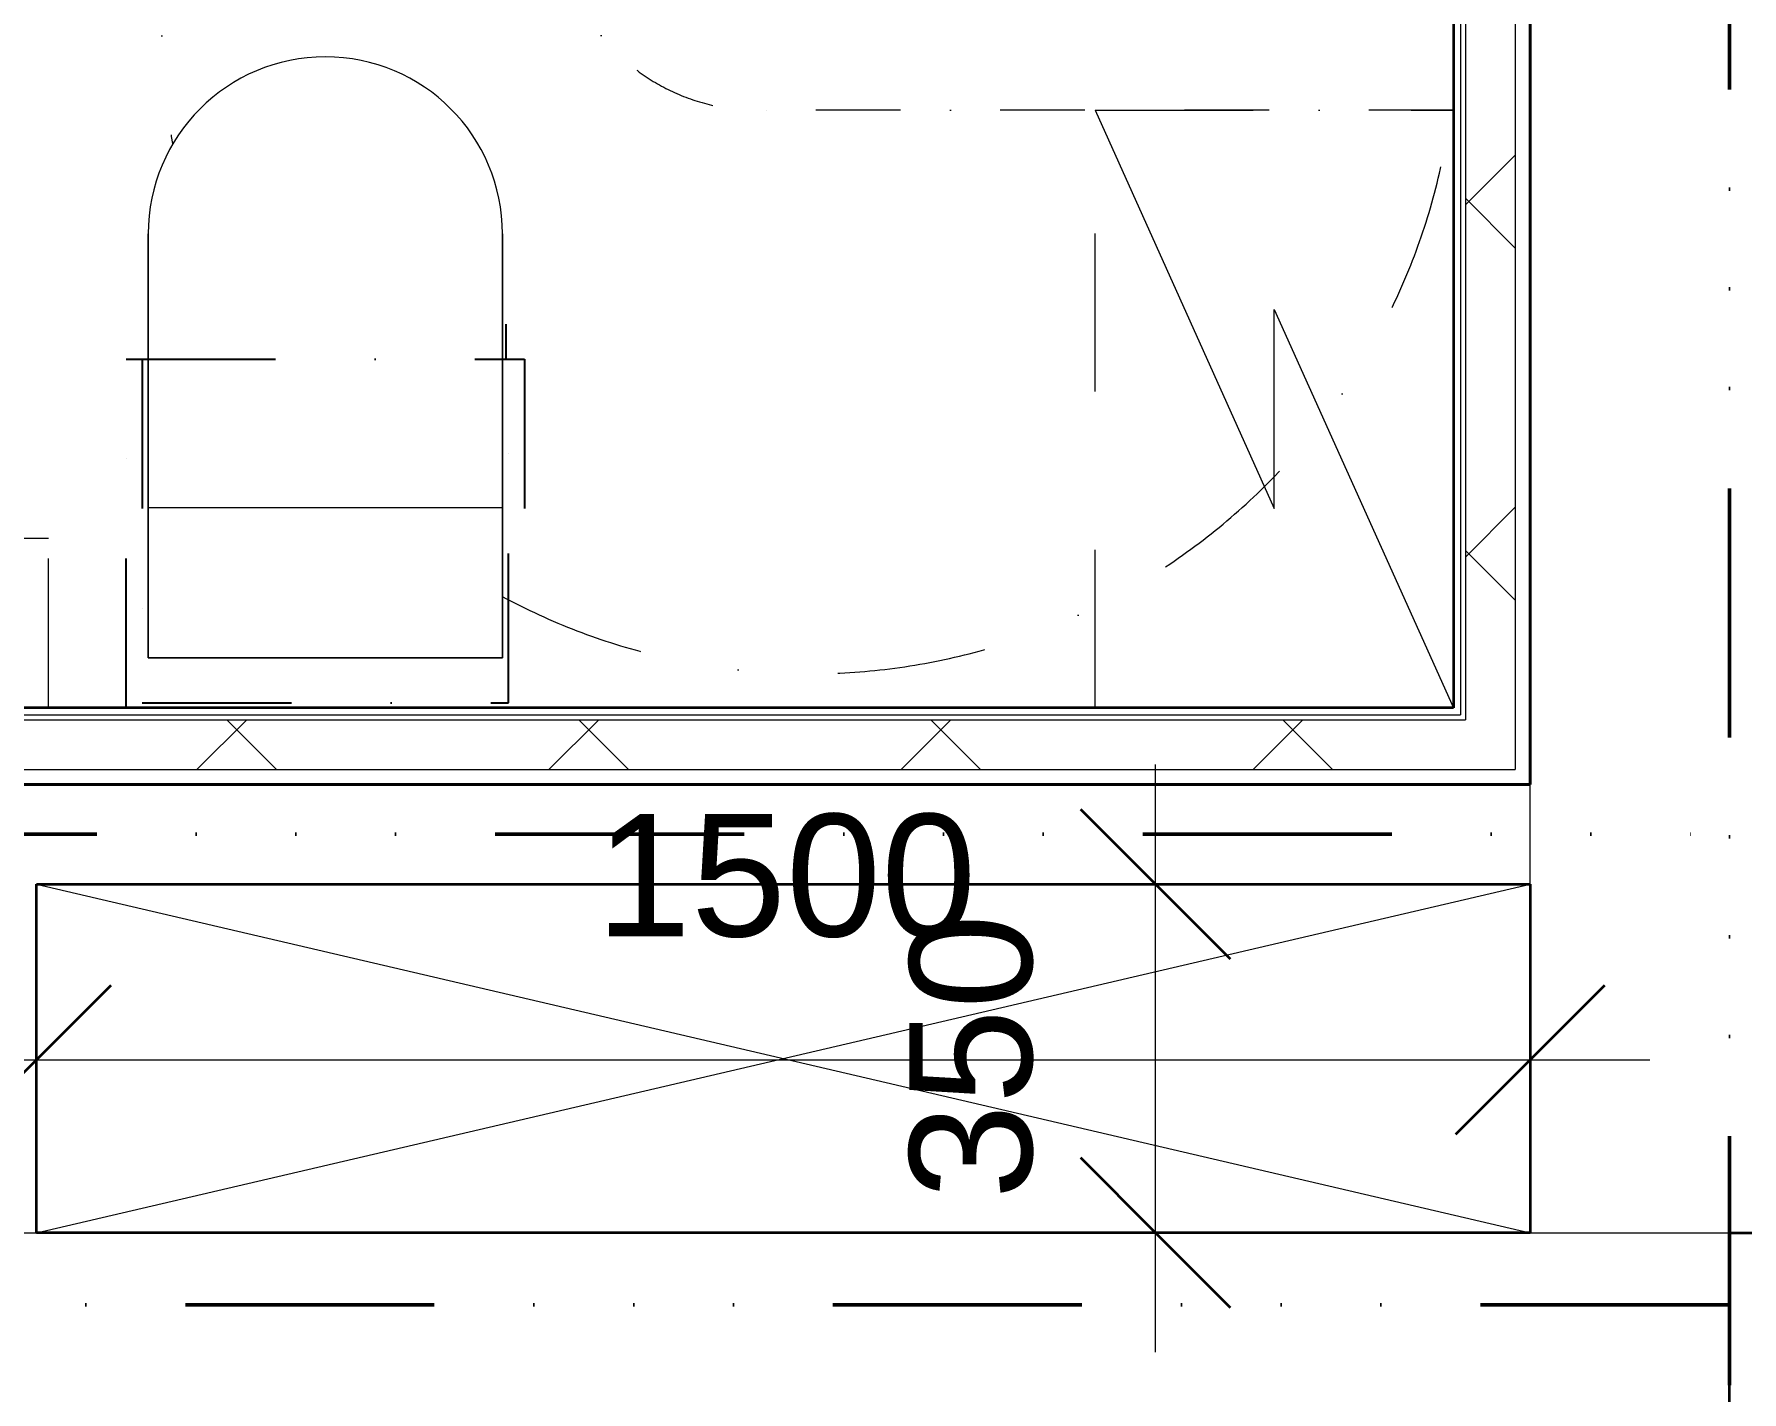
# Model space of a CAD drawing. Header units: millimetres. Extents: x -46592 to 140440, y -36427 to 76663.
# Drawn here: x 39572 to 41287, y 51131 to 52494 of the extents above; entities that cross this region are included whole.
import ezdxf

# ---------------------------------------------------------------- set-up
doc = ezdxf.new("R2010")
doc.units = ezdxf.units.MM
for name, pattern in [('Dash', [317.5, 158.75, -158.75]), ('PALOALUE', [650, 250, -100, 0, -100, 0, -100, 0, -100]), ('Pistekatko 3_2_mm', [350, 150, -100, 0, -100]), ('pistekatko tiheä_2_', [185, 85, -50, 0, -50])]:
    doc.linetypes.add(name, pattern=pattern)
for name, color, linetype, lineweight in [('AR-A_MERKINNÄT', 8, 'Continuous', 18), ('AR-A_MERKINNÄT-4', 8, 'PALOALUE', 50), ('AR-C_APUVIIVA-1', 1, 'Pistekatko 3_2_mm', 18), ('AR-C_APUVIIVA-2', 1, 'pistekatko tiheä_2_', 18), ('AR-D_MITTA', 8, 'Continuous', 9), ('AR-D_MITTA-50', 8, 'Continuous', 9), ('AR-X1_EROHUTVIIVA', 11, 'Continuous', 18), ('AR1241_US-1', 1, 'Continuous', 35), ('AR1311_VS', 2, 'Continuous', 18), ('AR1311_VS-1', 2, 'Continuous', 35), ('AR1331_KIINTO', 3, 'Continuous', 18), ('AR1331_KIINTO-1', 3, 'Continuous', 25), ('AR1331_KIINTO-2', 3, 'Pistekatko 3_2_mm', 25), ('AR1331_KIINTO-3', 3, 'Pistekatko 3_2_mm', 18), ('AR19_MUURAK', 6, 'Continuous', 18), ('AR19_MUURAK-2', 6, 'Dash', 18), ('AR21_PUTKIOSA', 6, 'Continuous', 18)]:
    doc.layers.add(name, color=color, linetype=linetype, lineweight=lineweight)
doc.styles.add('Arial_3', font='arial.ttf', dxfattribs={"height": 122.941617})
doc.dimstyles.new('Diagonal_-_2_5mm_Arial', dxfattribs={"dimscale": 304.8, "dimtxt": 125, "dimasz": 0.492126, "dimexe": 0.393701, "dimexo": 0.0625, "dimgap": 0.287073, "dimtad": 1, "dimdec": 0, "dimzin": 0, "dimdsep": 46, "dimtxsty": 'Arial_3', "dimblk1": 'OBLIQUE', "dimblk2": 'OBLIQUE', "dimsah": 1, "dimcen": 0.09, "dimdle": 0.393701, "dimazin": 0, "dimtfac": 1, "dimtdec": 4, "dimtix": 1, "dimtmove": 0, "dimatfit": 3, "dimfxl": 0.393701, "dimfxlon": 1, "dimtvp": 1, "dimtolj": 1, "dimtzin": 0, "dimarcsym": 2})
pattern_1 = [(45, (0, 0), (-176.7767, 176.7767), []), (135, (0, 0), (-176.7767, -176.7767), [])]

# ---------------------------------------------------------------- blocks, each defined once
blk = doc.blocks.new('Wc-istuin_2 - Wc-istuin-1643856-04 2_ krs')
at = {"layer": 'AR21_PUTKIOSA'}
for p, q in [((-177.9, -30), (-177.9, -455.7)), ((177.9, -30), (-177.9, -30)), ((-177.9, -455.7), (-177.9, -30)), ((-177.9, -30), (177.9, -30)), ((177.9, -455.7), (177.9, -30)), ((177.9, -30), (177.9, -455.7)), ((-177.9, -180.7), (177.9, -180.7))]:
    blk.add_line(p, q, dxfattribs=at)
for end in [360, 0]:
    blk.add_arc((0, -455.7), 177.9, 180, end, dxfattribs=at)
blk = doc.blocks.new('Peilikaappi_ilman pistorasioita - 4_-2300346-04 2_ krs')
at = {"layer": 'AR1331_KIINTO'}
for p, q in [((-25, -243.5), (-25, -208.5)), ((25, -243.5), (25, -208.5))]:
    blk.add_line(p, q, dxfattribs=at)
at = {"layer": 'AR1331_KIINTO-3'}
for p, q in [((300, -38.5), (-300, -38.5)), ((-300, -38.5), (-300, -208.5)), ((300, -208.5), (300, -38.5)), ((-300, -208.5), (300, -208.5))]:
    blk.add_line(p, q, dxfattribs=at)
blk = doc.blocks.new('Seinäkaappi - Pyykkikaappi-2252976-04 2_ krs')
at = {"layer": 'AR1331_KIINTO-1'}
blk.add_line((181.5, 200), (181.5, 235), dxfattribs=at)
at = {"layer": 'AR1331_KIINTO-2'}
for p, q in [((-200, 200), (200, 200)), ((-200, -150), (-200, 200)), ((-184, 200), (-184, -145)), ((184, -145), (184, 200)), ((200, 200), (200, -150)), ((200, -150), (-200, -150)), ((-184, -145), (184, -145))]:
    blk.add_line(p, q, dxfattribs=at)
blk = doc.blocks.new('Shower_columns_15486 - Suihku-2256353-04 2_ krs')
at = {"layer": 'AR-C_APUVIIVA-2'}
blk.add_line((-450, 0), (-450, 700), dxfattribs=at)
blk.add_arc((-250, 700), 200, 90, 180, dxfattribs=at)
blk = doc.blocks.new('LTO600x360x700 - LTO600x360x700-2263839-04 2_ krs')
at = {"layer": 'AR19_MUURAK'}
for p, q in [((-400, -180), (0, 0)), ((-600, -360), (-200, -180)), ((-200, -180), (-400, -180))]:
    blk.add_line(p, q, dxfattribs=at)
at = {"layer": 'AR19_MUURAK-2'}
for p, q in [((-600, -360), (-600, 0)), ((-600, 0), (0, 0)), ((0, 0), (0, -360)), ((0, -360), (-600, -360))]:
    blk.add_line(p, q, dxfattribs=at)
blk = doc.blocks.new('Paloaluemerkintä - EI60-1905038-04 2_ krs')
at = {"layer": 'AR-A_MERKINNÄT-4'}
blk.add_line((0, 0), (2985, 0), dxfattribs=at)
blk = doc.blocks.new('Paloaluemerkintä - EI60-1905671-04 2_ krs')
at = {"layer": 'AR-A_MERKINNÄT-4'}
blk.add_line((0, 0), (24200, 0), dxfattribs=at)
blk = doc.blocks.new('Paloaluemerkintä - EI60-2320420-04 2_ krs')
at = {"layer": 'AR-A_MERKINNÄT-4'}
blk.add_line((0, 0), (2540, 0), dxfattribs=at)
blk = doc.blocks.new('DIMBLOCK19-04 2_ krs')
at = {"layer": 'AR-D_MITTA-50', "transparency": 16777216}
for p, q in [((40697.6, 51170.8), (40697.6, 51760.8)), ((40577.6, 51640.8), (40817.6, 51640.8)), ((40697.6, 51640.8), (40577.6, 51640.8)), ((40577.6, 51290.8), (40817.6, 51290.8)), ((40697.6, 51290.8), (40577.6, 51290.8))]:
    blk.add_line(p, q, dxfattribs=at)
at = {"layer": 'AR-D_MITTA-50', "lineweight": 35, "transparency": 16777216}
for p, q in [((40697.6, 51640.8), (40622.6, 51715.8)), ((40697.6, 51640.8), (40772.6, 51565.8)), ((40697.6, 51290.8), (40622.6, 51365.8)), ((40697.6, 51290.8), (40772.6, 51215.8))]:
    blk.add_line(p, q, dxfattribs=at)
at = {"layer": 'AR-D_MITTA-50', "color": 0, "transparency": 16777216, "insert": (40450.6, 51324.4), "char_height": 122.94, "width": 339.231, "attachment_point": 1, "rotation": 90, "line_spacing_factor": 0.938532, "style": 'Arial_3'}
blk.add_mtext('350', dxfattribs=at)
blk = doc.blocks.new('_Oblique')
at = {"color": 0, "linetype": 'ByBlock', "lineweight": -2}
blk.add_line((-0.5, -0.5), (0.5, 0.5), dxfattribs=at)
blk = doc.blocks.new('DIMBLOCK20-04 2_ krs')
at = {"layer": 'AR-D_MITTA-50', "transparency": 16777216}
for p, q in [((39574, 51584.3), (39574, 51344.3)), ((39574, 51464.3), (39574, 51584.3)), ((41074, 51584.3), (41074, 51344.3)), ((41074, 51464.3), (41074, 51584.3)), ((39454, 51464.3), (41194, 51464.3))]:
    blk.add_line(p, q, dxfattribs=at)
at = {"layer": 'AR-D_MITTA-50', "lineweight": 35, "transparency": 16777216}
for p, q in [((39574, 51464.3), (39649, 51539.3)), ((41074, 51464.3), (41149, 51539.3)), ((39574, 51464.3), (39499, 51389.3)), ((41074, 51464.3), (40999, 51389.3))]:
    blk.add_line(p, q, dxfattribs=at)
at = {"layer": 'AR-D_MITTA-50', "color": 0, "transparency": 16777216, "insert": (40135.6, 51711.2), "char_height": 122.94, "width": 452.308, "attachment_point": 1, "line_spacing_factor": 0.938532, "style": 'Arial_3'}
blk.add_mtext('1500', dxfattribs=at)

msp = doc.modelspace()

# ---------------------------------------------------------------- hatches: boundary and pattern name
at = {"layer": 'AR1311_VS'}
h = msp.add_hatch(dxfattribs=at)
h.set_pattern_fill('FP_1', color=256, style=0, pattern_type=2)
h.set_pattern_definition(pattern_1)
h.paths.add_polyline_path([(41009, 51755.8), (41059, 51755.8), (41059, 53329.8), (41009, 53329.8), (41009, 51805.8)], flags=0)
h = msp.add_hatch(dxfattribs=at)
h.set_pattern_fill('FP_1', color=256, style=0, pattern_type=2)
h.set_pattern_definition(pattern_1)
h.paths.add_polyline_path([(38909, 51755.8), (41009, 51755.8), (41009, 51805.8), (38897, 51805.8), (38897, 51755.8)], flags=0)

# ---------------------------------------------------------------- linework, layer by layer
at = {"layer": 'AR-C_APUVIIVA-1'}
for start, end in [(35.3595, 190.4237), (241.6799, 356.8986)]:
    msp.add_arc((40349.8, 52501.9), 650, start, end, dxfattribs=at)
at = {"layer": 'AR-X1_EROHUTVIIVA'}
for p, q in [((39574, 51290.8), (41074, 51640.8)), ((39574, 51640.8), (41074, 51290.8))]:
    msp.add_line(p, q, dxfattribs=at)
at = {"layer": 'AR1241_US-1'}
for p, q in [((41074, 57918.5), (41074, 51740.8)), ((41074, 51640.8), (41074, 51290.8)), ((41074, 51290.8), (39574, 51290.8)), ((41274, 51290.8), (41374, 51290.8)), ((41274, 51090.8), (41274, 51290.8))]:
    msp.add_line(p, q, dxfattribs=at)
at = {"layer": 'AR1311_VS'}
for p, q in [((41059, 53392.8), (41059, 51755.8)), ((41004, 53324.8), (41004, 51810.8)), ((41009, 53329.8), (41009, 51805.8)), ((38902, 51810.8), (41004, 51810.8)), ((38897, 51805.8), (41009, 51805.8)), ((38834, 51755.8), (41059, 51755.8)), ((41074, 51640.8), (41074, 51740.8)), ((39474, 51290.8), (39574, 51290.8)), ((41074, 51290.8), (41274, 51290.8))]:
    msp.add_line(p, q, dxfattribs=at)
at = {"layer": 'AR1311_VS-1'}
for p, q in [((41074, 51740.8), (41074, 53392.8)), ((40997, 52845.9), (40997, 51817.8)), ((40997, 51817.8), (39544, 51817.8)), ((38834, 51740.8), (41074, 51740.8)), ((41074, 51740.8), (38834, 51740.8)), ((39574, 51640.8), (41074, 51640.8)), ((39574, 51290.8), (39574, 51640.8))]:
    msp.add_line(p, q, dxfattribs=at)

# ---------------------------------------------------------------- block references
at = {"layer": 'AR-A_MERKINNÄT'}
for name, p, rotation in [('Paloaluemerkintä - EI60-1905671-04 2_ krs', (41274, 57890.8), 269.9999999999999), ('Paloaluemerkintä - EI60-1905038-04 2_ krs', (41274, 51218.5), 180)]:
    msp.add_blockref(name, p, dxfattribs=dict(at, rotation=rotation))
msp.add_blockref('Paloaluemerkintä - EI60-2320420-04 2_ krs', (38734, 51690.8), dxfattribs=at)
at = {"layer": 'AR1331_KIINTO'}
msp.add_blockref('Seinäkaappi - Pyykkikaappi-2252976-04 2_ krs', (39864, 51967.8), dxfattribs=at)
at = {"layer": 'AR1331_KIINTO', "rotation": 180}
msp.add_blockref('Peilikaappi_ilman pistorasioita - 4_-2300346-04 2_ krs', (39286, 51779.3), dxfattribs=at)
at = {"layer": 'AR19_MUURAK', "rotation": 269.9999999999972}
msp.add_blockref('LTO600x360x700 - LTO600x360x700-2263839-04 2_ krs', (40997, 51817.8), dxfattribs=at)
at = {"layer": 'AR21_PUTKIOSA'}
for name, p, rotation in [('Shower_columns_15486 - Suihku-2256353-04 2_ krs', (40997, 52867.8), 89.9999999999926), ('Wc-istuin_2 - Wc-istuin-1643856-04 2_ krs', (39864, 51837.8), 180)]:
    msp.add_blockref(name, p, dxfattribs=dict(at, rotation=rotation))

# ---------------------------------------------------------------- dimensions: what is measured, and where the dimension line sits
at = {"layer": 'AR-D_MITTA'}
dim = msp.add_linear_dim(base=(40697.6, 51640.8), p1=(40577.6, 51290.8), p2=(40577.6, 51640.8), angle=90, dimstyle='Diagonal_-_2_5mm_Arial', override={"dimpost": '<>', "dimfxl": 350}, dxfattribs=at)
dim.commit()
dim.dimension.update_dxf_attribs({"geometry": 'DIMBLOCK19-04 2_ krs', "text_midpoint": (40547.3, 51465.8)})
dim = msp.add_linear_dim(base=(41074, 51464.3), p1=(39574, 51584.3), p2=(41074, 51584.3), dimstyle='Diagonal_-_2_5mm_Arial', override={"dimpost": '<>', "dimfxl": 1500}, dxfattribs=at)
dim.commit()
dim.dimension.update_dxf_attribs({"geometry": 'DIMBLOCK20-04 2_ krs', "text_midpoint": (40324, 51614.5)})

doc.saveas('drawing.dxf')
